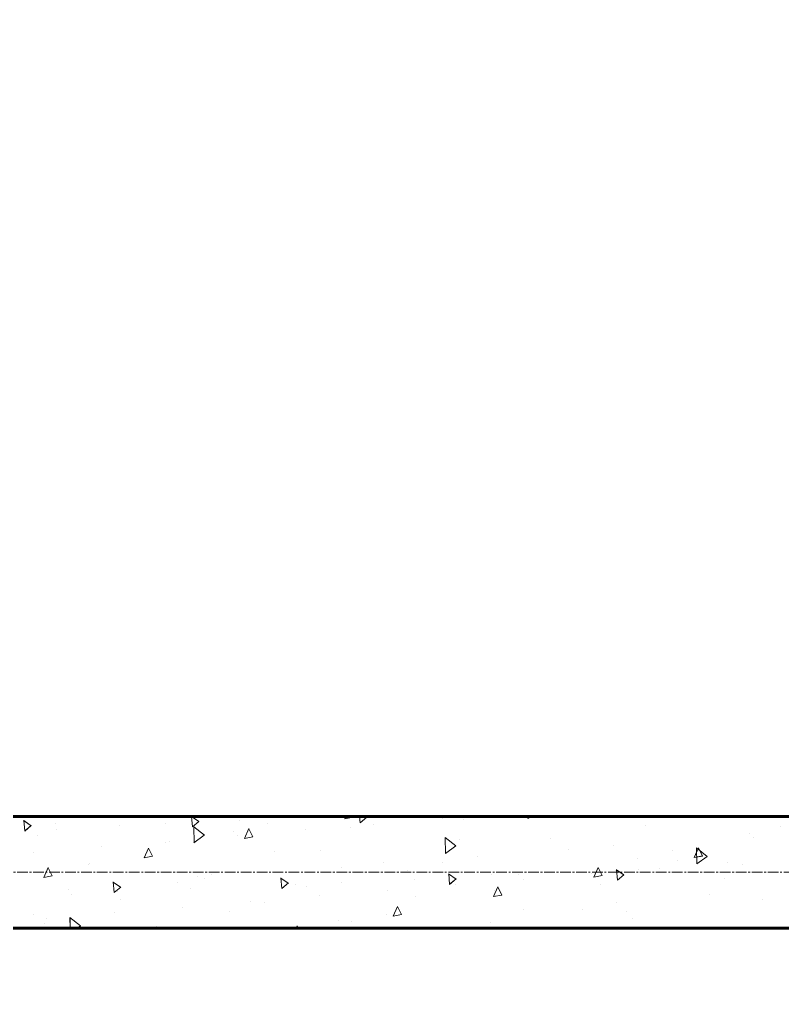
# Model space of a CAD drawing. Header units: millimetres. Extents: x 470010 to 1231400, y -134005 to 421770.
# Drawn here: x 673753 to 675118, y -48539 to -46786 of the extents above; entities that cross this region are included whole.
import ezdxf
from ezdxf.enums import TextEntityAlignment as Align

# ---------------------------------------------------------------- set-up
doc = ezdxf.new("R2010")
doc.units = ezdxf.units.MM
doc.linetypes.add('CENTER2', pattern=[28.575, 19.05, -3.175, 3.175, -3.175])
doc.layers.get('Defpoints').update_dxf_attribs({"color": 140})
for name, color, linetype, lineweight in [('0) шп потолок', 3, 'Continuous', 60), ('АР_Стены ПЕНОблок', 52, 'Continuous', 20), ('АР_Штриховка', 8, 'Continuous', 0)]:
    doc.layers.add(name, color=color, linetype=linetype, lineweight=lineweight)
doc.layers.add('РД_Оси_100', color=7, linetype='Continuous', lineweight=0, true_color=0x525252)
doc.styles.add('style1', font='ARIALN.TTF')

# ---------------------------------------------------------------- blocks, each defined once
blk = doc.blocks.new('СОШ_2200_АР_ОСИ_М100_28.05.24')
at = {"layer": 'РД_Оси_100', "color": 251, "linetype": 'CENTER2', "true_color": 0x636466}
blk.add_line((29555, 45300), (-5954.958, 45300), dxfattribs=at)
blk = doc.blocks.new('A$C9108343f')
at = {"layer": '0) шп потолок'}
for points in [[(14845, 52575), (14845, 61255), (7275, 61255), (7275, 52155), (13825, 52155)], [(14845, 43275.2), (14845, 51955), (7275, 51955), (7275, 42855), (13825, 42855)]]:
    blk.add_lwpolyline(points, dxfattribs=at)
at = {"layer": 'АР_Стены ПЕНОблок', "color": 18, "linetype": 'Continuous', "lineweight": 20, "true_color": 0x000000}
for p, q in [((14845, 52155), (7275, 52155)), ((7275, 51955), (14845, 51955))]:
    blk.add_line(p, q, dxfattribs=at)
at = {"layer": 'АР_Штриховка', "color": 18, "linetype": 'Continuous', "lineweight": 0, "true_color": 0x000000}
for p, q in [((8055.3, 52138.3), (8041.9, 52147.5)), ((8043.8, 52128.8), (8042.1, 52147.8)), ((8355.4, 52145.7), (8342, 52154.9)), ((8343.9, 52136.2), (8342.2, 52155)), ((8343.9, 52136.2), (8355.5, 52146)), ((8427.7, 52148.1), (8427.7, 52148.1)), ((8432.5, 52153.8), (8432.5, 52153.8)), ((8616.5, 52150.5), (8618.5, 52155)), ((8616.5, 52150.4), (8631.5, 52153.3)), ((8631.5, 52153.3), (8630.7, 52155)), ((8644, 52143.6), (8643, 52155)), ((8644, 52143.6), (8655.7, 52153.4)), ((8655.5, 52153.1), (8652.7, 52155)), ((8790.8, 52150.8), (8790.8, 52150.8)), ((8828.8, 52150), (8828.8, 52150)), ((8944.1, 52150.9), (8943.7, 52155)), ((8944.1, 52150.9), (8948.9, 52155)), ((8043.8, 52128.8), (8055.4, 52138.6)), ((8098.5, 52141.5), (8098.5, 52141.5)), ((8100.6, 52130.8), (8100.6, 52130.8)), ((8213.8, 52138.8), (8213.8, 52138.8)), ((8296.3, 52142.4), (8296.3, 52142.4)), ((8365.2, 52121.2), (8346.1, 52136.2)), ((8346.8, 52107.7), (8346.2, 52136.3)), ((8416.7, 52128.3), (8416.7, 52128.3)), ((8437, 52115.6), (8444.7, 52133)), ((8452, 52118.4), (8444.8, 52132.9)), ((8478.7, 52142), (8478.7, 52142)), ((8547, 52130.8), (8547, 52130.8)), ((8627.2, 52134.7), (8627.2, 52134.7)), ((8668.7, 52140.5), (8668.7, 52140.5)), ((9153.9, 52138.7), (9153.9, 52138.7)), ((9396.4, 52136.4), (9396.4, 52136.4)), ((8066.5, 52120.3), (8066.5, 52120.3)), ((8295, 52109.1), (8295, 52109.1)), ((8303.2, 52110.7), (8303.2, 52110.7)), ((8346.6, 52107.8), (8365.1, 52121.3)), ((8424.9, 52120.5), (8424.9, 52120.5)), ((8437, 52115.5), (8452, 52118.4)), ((8815.1, 52102.2), (8796, 52117.3)), ((8796.7, 52088.8), (8796.1, 52117.4)), ((8821.7, 52113), (8821.7, 52113)), ((8984.3, 52114.8), (8984.3, 52114.8)), ((9341, 52123.7), (9341, 52123.7)), ((9348.3, 52117), (9348.3, 52117)), ((8059.4, 52090.7), (8059.4, 52090.7)), ((8181.1, 52100.4), (8181.1, 52100.4)), ((8257.5, 52080.8), (8265.2, 52098.2)), ((8272.5, 52083.5), (8265.2, 52098)), ((8490.1, 52091.9), (8490.1, 52091.9)), ((8572.1, 52093.1), (8572.1, 52093.1)), ((8796.6, 52088.8), (8815, 52102.3)), ((9016.7, 52095.8), (9016.7, 52095.8)), ((9097.2, 52103.7), (9097.2, 52103.7)), ((9203, 52093.6), (9203, 52093.6)), ((9241.6, 52081.3), (9249.3, 52098.7)), ((9265, 52083.3), (9245.9, 52098.4)), ((9246.6, 52069.9), (9246, 52098.5)), ((9256.6, 52084.1), (9249.4, 52098.6)), ((8257.5, 52080.6), (8272.5, 52083.5)), ((8684.9, 52072.8), (8684.9, 52072.8)), ((8853.4, 52083.6), (8853.4, 52083.6)), ((9141, 52079.8), (9141, 52079.8)), ((9211.5, 52076.7), (9211.5, 52076.7)), ((9241.6, 52081.2), (9256.6, 52084.1)), ((9246.5, 52069.9), (9264.9, 52083.4)), ((9302, 52072.8), (9302, 52072.8)), ((8077.9, 52045.9), (8085.7, 52063.3)), ((8092.9, 52048.6), (8085.7, 52063.1)), ((8158.2, 52068.8), (8158.2, 52068.8)), ((8160, 52071.4), (8160, 52071.4)), ((8609.7, 52063.6), (8609.7, 52063.6)), ((8728.9, 52058.1), (8728.9, 52058.1)), ((8790.9, 52071.9), (8790.9, 52071.9)), ((9062.1, 52046.4), (9069.8, 52063.8)), ((9077.1, 52049.2), (9069.9, 52063.7)), ((9115.6, 52050.3), (9102.3, 52059.5)), ((9104.1, 52040.8), (9102.5, 52059.7)), ((9141.8, 52060.4), (9141.8, 52060.4)), ((9179.9, 52062.5), (9179.9, 52062.5)), ((9328.3, 52068.5), (9328.3, 52068.5)), ((8078, 52045.7), (8092.9, 52048.6)), ((8203.8, 52018.6), (8202.1, 52037.6)), ((8352.6, 52047.1), (8352.6, 52047.1)), ((8365.9, 52043.5), (8365.9, 52043.5)), ((8378.7, 52050.2), (8378.7, 52050.2)), ((8515.4, 52035.5), (8502, 52044.7)), ((8503.9, 52026), (8502.2, 52045)), ((8741.4, 52042.9), (8741.4, 52042.9)), ((8815.5, 52042.9), (8802.2, 52052.1)), ((8804, 52033.4), (8802.3, 52052.4)), ((8804, 52033.4), (8815.7, 52043.2)), ((8879.3, 52051), (8879.3, 52051)), ((8927.9, 52051), (8927.9, 52051)), ((8936.1, 52042.5), (8936.1, 52042.5)), ((9010.4, 52054.6), (9010.4, 52054.6)), ((9058.2, 52052.8), (9058.2, 52052.8)), ((9062.1, 52046.3), (9077.1, 52049.2)), ((9104.1, 52040.8), (9115.8, 52050.6)), ((9296.5, 52044.6), (9296.5, 52044.6)), ((8122.1, 52023.5), (8122.1, 52023.5)), ((8215.3, 52028.2), (8201.9, 52037.3)), ((8203.8, 52018.6), (8215.5, 52028.4)), ((8316.7, 52036.4), (8316.7, 52036.4)), ((8341, 52025.4), (8341, 52025.4)), ((8503.9, 52026), (8515.6, 52035.8)), ((8527.5, 52033.5), (8527.5, 52033.5)), ((8547.7, 52029.9), (8547.7, 52029.9)), ((8610, 52037.1), (8610, 52037.1)), ((8692.3, 52022.4), (8692.3, 52022.4)), ((8814.4, 52032.7), (8814.4, 52032.7)), ((8882.6, 52011.5), (8890.3, 52028.9)), ((8884.4, 52022.9), (8884.4, 52022.9)), ((8897.6, 52014.3), (8890.3, 52028.8)), ((9074.3, 52033.8), (9074.3, 52033.8)), ((8127.1, 52016.1), (8127.1, 52016.1)), ((8209.5, 52019.7), (8209.5, 52019.7)), ((8215.8, 52006.8), (8215.8, 52006.8)), ((8570.6, 52012.7), (8570.6, 52012.7)), ((8742.5, 52010.8), (8742.5, 52010.8)), ((8882.6, 52011.4), (8897.6, 52014.3)), ((9269.1, 52014.8), (9269.1, 52014.8)), ((9364.6, 52005.6), (9364.6, 52005.6)), ((8326.8, 51992.6), (8326.8, 51992.6)), ((8410.3, 51985.1), (8410.3, 51985.1)), ((8448.5, 52002.4), (8448.5, 52002.4)), ((8472.2, 52001.2), (8472.2, 52001.2)), ((8703, 51976.6), (8710.8, 51994)), ((8718, 51979.4), (8710.8, 51993.9)), ((8936.9, 51989.1), (8936.9, 51989.1)), ((9041.1, 51988), (9041.1, 51988)), ((9103.1, 52001.7), (9103.1, 52001.7)), ((9120.8, 51985.6), (9120.8, 51985.6)), ((8060.1, 51979.5), (8060.1, 51979.5)), ((8083, 51972.6), (8083, 51972.6)), ((8143.8, 51959.2), (8124.7, 51974.3)), ((8125.2, 51955), (8124.8, 51974.3)), ((8204.7, 51982.3), (8204.7, 51982.3)), ((8605.3, 51967.9), (8605.3, 51967.9)), ((8690.9, 51980), (8690.9, 51980)), ((8703.1, 51976.5), (8718, 51979.4)), ((9131.9, 51971.9), (9131.9, 51971.9)), ((8078.6, 51963.9), (8078.6, 51963.9)), ((8137.8, 51955), (8143.7, 51959.3)), ((8278.8, 51958.3), (8278.8, 51958.3)), ((8529.4, 51955), (8531.3, 51959.1)), ((8533.3, 51955), (8531.3, 51959)), ((8575.1, 51955), (8574.6, 51955.4)), ((8574.7, 51955), (8574.7, 51955.4)), ((8628.9, 51966.3), (8628.9, 51966.3)), ((8877, 51965.5), (8877, 51965.5))]:
    blk.add_line(p, q, dxfattribs=at)
at = {"layer": 'РД_Оси_100'}
blk.add_blockref('СОШ_2200_АР_ОСИ_М100_28.05.24', (7155, 6755), dxfattribs=at)
at = {"layer": 'Defpoints', "color": 18, "true_color": 0x000000, "style": 'style1'}
for p in [(143949.3, 316089.1), (143975, 281639.5), (143890.4, 273244.7), (143840, 264276.8), (143967.8, 254892.4), (12252, 104178.1), (12382.6, 96023.1)]:
    blk.add_attdef('АР-ПОМЕЩЕНИЕ:НАИМЕНОВАНИЕ', text='', height=100, dxfattribs=at).set_placement(p, align=Align.MIDDLE)
at = {"layer": 'Defpoints', "color": 18, "true_color": 0x000000, "style": 'style1', "flags": 8}
for p in [(143951.3, 279099.1), (143848.3, 269251.1), (143875.3, 260094.2), (144049.7, 250824.7), (163419.3, 238153.4), (155897.5, 237966), (183037.2, 237966), (143342.9, 237876.2)]:
    blk.add_attdef('АР-ПОМЕЩЕНИЕ:НАИМЕНОВАНИЕ', text='', height=100, dxfattribs=at).set_placement(p, align=Align.MIDDLE)

msp = doc.modelspace()

# ---------------------------------------------------------------- linework, layer by layer
at = {"layer": '0) шп потолок'}
for points in [[(680563.57, -47791.242), (680563.57, -39111.242), (672993.57, -39111.242), (672993.57, -48211.242), (679543.57, -48211.242)], [(680563.57, -57091.084), (680563.57, -48411.242), (672993.566, -48411.242), (672993.566, -57511.242), (679543.57, -57511.242)]]:
    msp.add_lwpolyline(points, dxfattribs=at)
at = {"layer": 'АР_Стены ПЕНОблок', "color": 18, "linetype": 'Continuous', "lineweight": 20, "true_color": 0x000000}
for p, q in [((680563.57, -48211.242), (672993.57, -48211.242)), ((672993.57, -48411.242), (680563.57, -48411.242))]:
    msp.add_line(p, q, dxfattribs=at)
at = {"layer": 'АР_Штриховка', "color": 18, "linetype": 'Continuous', "lineweight": 0, "true_color": 0x000000}
for p, q in [((674073.975, -48220.529), (674060.64, -48211.347)), ((674062.48, -48230.051), (674060.834, -48211.242)), ((674335.106, -48215.701), (674337.092, -48211.242)), ((674335.152, -48215.821), (674350.112, -48212.913)), ((674350.111, -48212.913), (674349.28, -48211.242)), ((674362.593, -48222.674), (674361.593, -48211.242)), ((674362.598, -48222.68), (674374.272, -48212.884)), ((674374.088, -48213.153), (674371.313, -48211.242)), ((674662.706, -48215.298), (674662.351, -48211.242)), ((674662.711, -48215.304), (674667.552, -48211.242)), ((673773.863, -48227.904), (673760.528, -48218.723)), ((673762.367, -48237.428), (673760.706, -48218.45)), ((673762.372, -48237.434), (673774.046, -48227.638)), ((674062.485, -48230.057), (674074.159, -48220.261)), ((674083.778, -48245.075), (674064.737, -48230.003)), ((674065.369, -48258.519), (674064.779, -48229.95)), ((674155.586, -48250.596), (674163.335, -48233.193)), ((674170.591, -48247.808), (674163.38, -48233.313)), ((674065.26, -48258.479), (674083.711, -48244.983)), ((674155.632, -48250.716), (674170.592, -48247.808)), ((674533.685, -48263.996), (674514.644, -48248.923)), ((674515.276, -48277.439), (674514.686, -48248.87)), ((673976.067, -48285.491), (673983.815, -48268.088)), ((673991.071, -48282.703), (673983.86, -48268.208)), ((674515.166, -48277.399), (674533.617, -48263.903)), ((674960.206, -48284.957), (674967.955, -48267.554)), ((674983.592, -48282.916), (674964.55, -48267.843)), ((674965.183, -48296.359), (674964.593, -48267.79)), ((674975.211, -48282.168), (674967.999, -48267.673)), ((673976.112, -48285.611), (673991.072, -48282.703)), ((674960.252, -48285.077), (674975.212, -48282.169)), ((674965.073, -48296.319), (674983.524, -48282.823)), ((673796.547, -48320.386), (673804.295, -48302.983)), ((673811.551, -48317.598), (673804.34, -48303.103)), ((674780.686, -48319.852), (674788.435, -48302.449)), ((674795.691, -48317.064), (674788.479, -48302.568)), ((673796.592, -48320.506), (673811.552, -48317.599)), ((674233.993, -48330.706), (674220.659, -48321.524)), ((674222.498, -48340.228), (674220.838, -48321.25)), ((674534.106, -48323.33), (674520.771, -48314.149)), ((674522.611, -48332.851), (674520.951, -48313.874)), ((674780.732, -48319.972), (674795.692, -48317.064)), ((674834.218, -48315.954), (674820.884, -48306.773)), ((674822.725, -48325.475), (674821.064, -48306.497)), ((674822.729, -48325.481), (674834.404, -48315.684)), ((673933.881, -48338.082), (673920.546, -48328.9)), ((673922.385, -48347.605), (673920.725, -48328.627)), ((673922.39, -48347.61), (673934.065, -48337.814)), ((674222.503, -48340.234), (674234.178, -48330.438)), ((674522.616, -48332.857), (674534.291, -48323.061)), ((674601.166, -48354.747), (674608.915, -48337.344)), ((674616.171, -48351.959), (674608.959, -48337.464)), ((674601.212, -48354.867), (674616.172, -48351.959)), ((674421.646, -48389.642), (674429.395, -48372.239)), ((674436.651, -48386.854), (674429.439, -48372.359)), ((674421.692, -48389.762), (674436.652, -48386.854)), ((673862.368, -48407.029), (673843.327, -48391.956)), ((673843.768, -48411.242), (673843.368, -48391.903)), ((673856.415, -48411.242), (673862.301, -48406.937)), ((674248.046, -48411.242), (674249.875, -48407.134)), ((674251.904, -48411.242), (674249.92, -48407.254)), ((674293.696, -48411.242), (674293.234, -48410.876)), ((674293.284, -48411.242), (674293.276, -48410.823))]:
    msp.add_line(p, q, dxfattribs=at)

# ---------------------------------------------------------------- block references
msp.add_blockref('A$C9108343f', (665718.612, -100366.242))
at = {"layer": 'РД_Оси_100'}
msp.add_blockref('СОШ_2200_АР_ОСИ_М100_28.05.24', (672873.57, -93611.242), dxfattribs=at)

doc.saveas('drawing.dxf')
